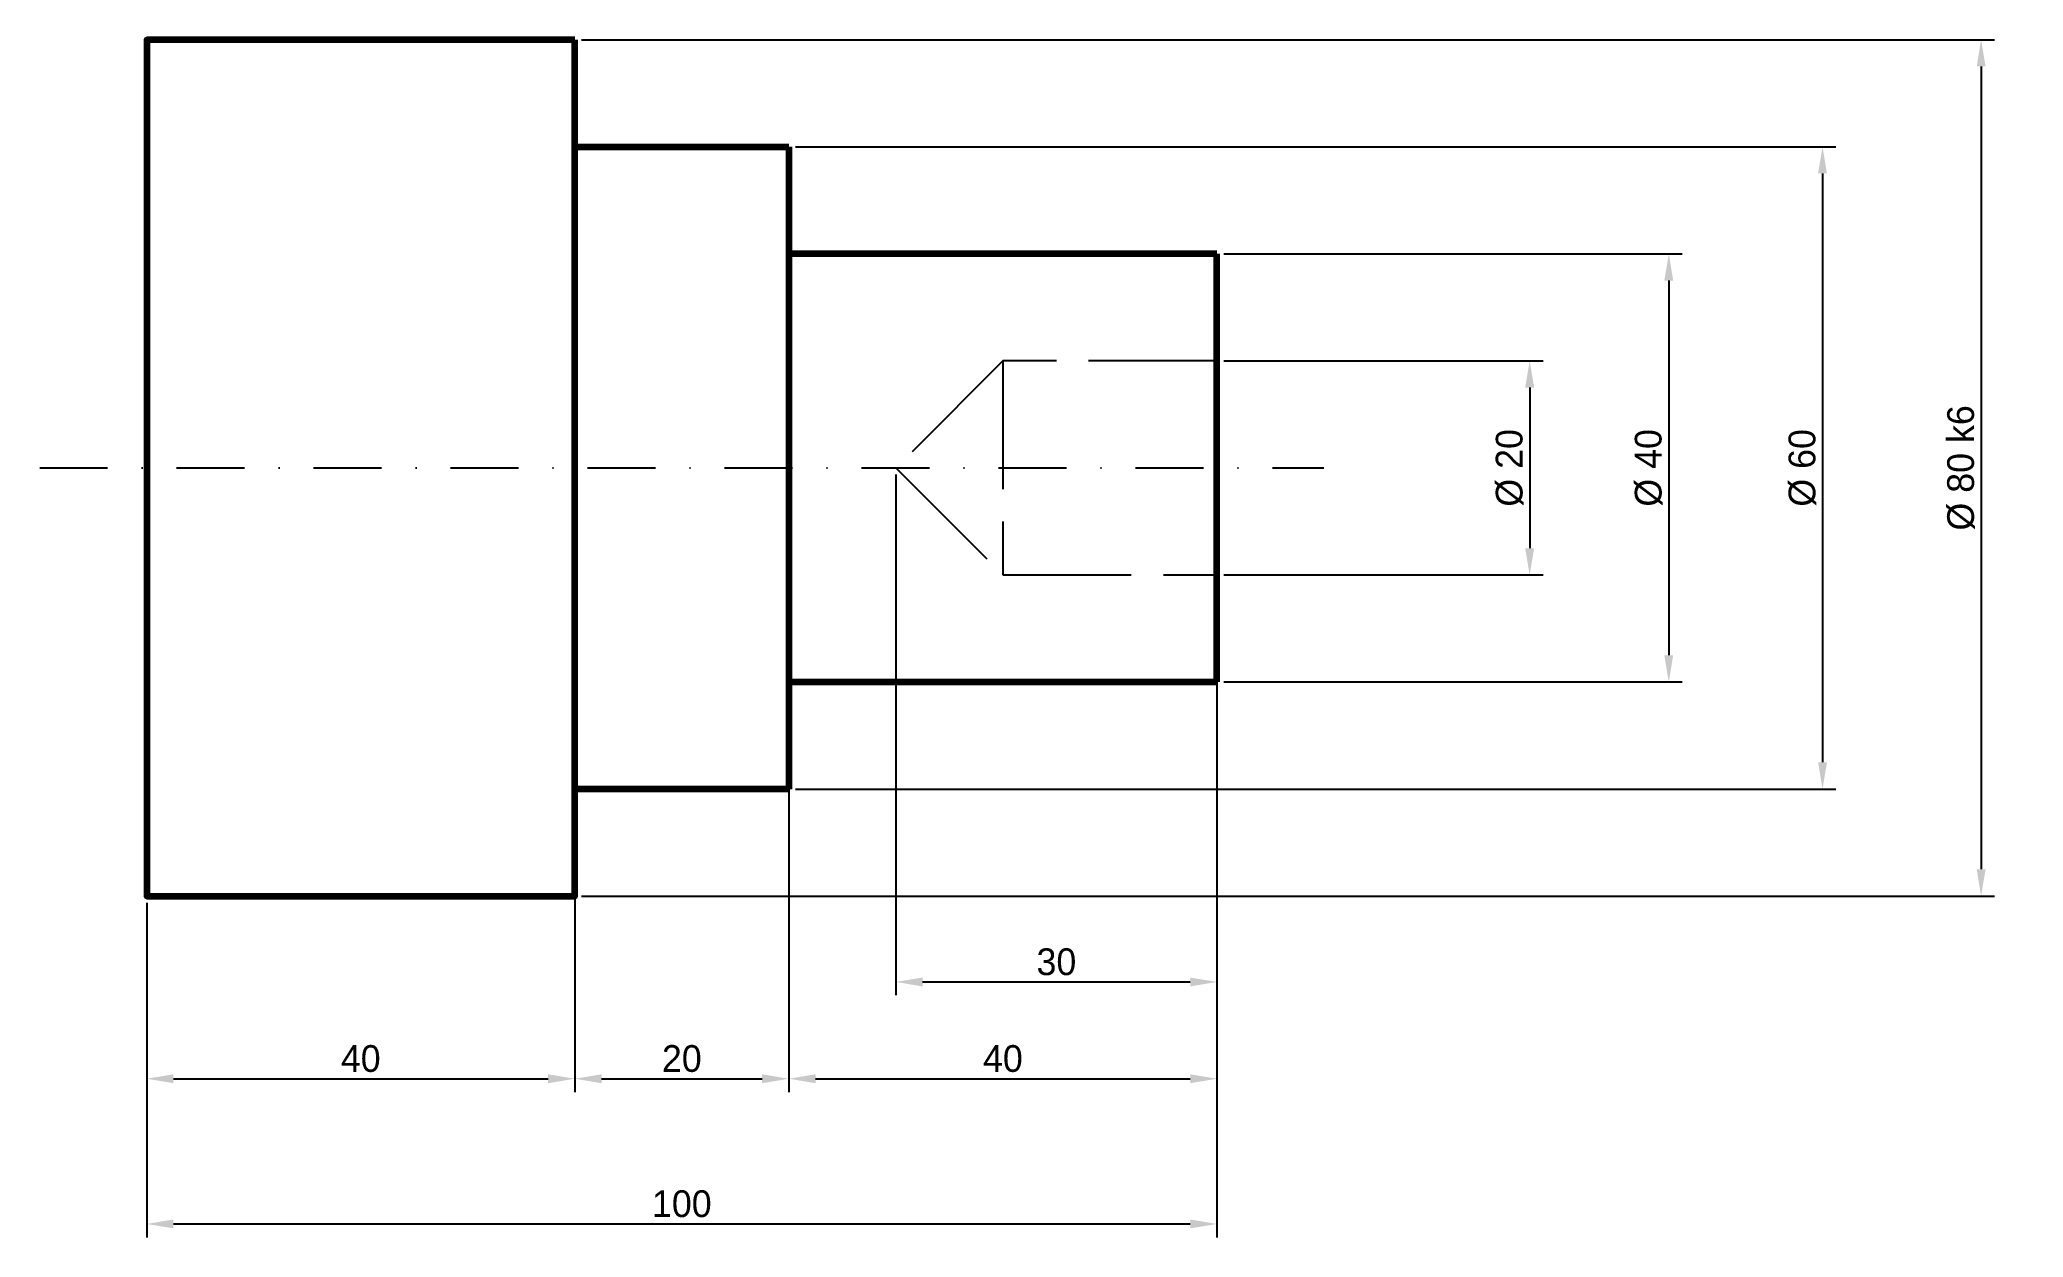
# Model space of a CAD drawing. Header units: millimetres. Extents: x 30 to 215, y 28 to 140.
import ezdxf

# ---------------------------------------------------------------- set-up
doc = ezdxf.new("R2010")
doc.units = ezdxf.units.MM
doc.linetypes.add('ACAD_ISO02W100', pattern=[15, 12, -3])
doc.linetypes.add('ČERCHOVANÁ2', pattern=[12.7, 6.35, -3.175, 0, -3.175])
doc.layers.add('1-Osy', color=10, linetype='ČERCHOVANÁ2')
doc.layers.add('3-Koty', color=50, linetype='Continuous')
doc.layers.add('2-Obrysy', color=170, linetype='Continuous', lineweight=100)
doc.dimstyles.new('ISO-25', dxfattribs={"dimtxt": 2.5, "dimasz": 2.5, "dimexe": 1.25, "dimexo": 0.625, "dimtad": 1, "dimtxsty": 'Standard', "dimcen": 2.5, "dimadec": 0, "dimazin": 0, "dimtfac": 1, "dimtmove": 0, "dimatfit": 3, "dimfxl": 1, "dimarcsym": 0})

# ---------------------------------------------------------------- blocks, each defined once
blk = doc.blocks.new('*D2')
at = {"layer": '3-Koty', "color": 0, "lineweight": -2, "transparency": 16777216}
for p, q in [((140.63, 110), (170.47, 110)), ((169.22, 107.5), (169.22, 92.5)), ((140.63, 90), (170.47, 90))]:
    blk.add_line(p, q, dxfattribs=at)
at = {"layer": '3-Koty', "color": 0, "transparency": 16777216}
for points in [[(168.8, 107.5), (169.64, 107.5), (169.22, 110)], [(168.8, 92.5), (169.64, 92.5), (169.22, 90)]]:
    blk.add_solid(points, dxfattribs=at)
at = {"layer": 'Defpoints', "color": 0, "transparency": 16777216}
for p in [(140, 110), (140, 90), (169.22, 90)]:
    blk.add_point(p, dxfattribs=at)
at = {"layer": '3-Koty', "color": 0, "transparency": 16777216, "insert": (167.35, 100), "char_height": 2.5, "attachment_point": 5, "rotation": 90}
blk.add_mtext('%%c 20', dxfattribs=at)
blk = doc.blocks.new('*D3')
at = {"layer": '3-Koty', "color": 0, "lineweight": -2, "transparency": 16777216}
for p, q in [((140.63, 120), (183.47, 120)), ((182.22, 117.5), (182.22, 82.5)), ((140.63, 80), (183.47, 80))]:
    blk.add_line(p, q, dxfattribs=at)
at = {"layer": '3-Koty', "color": 0, "transparency": 16777216}
for points in [[(181.8, 117.5), (182.63, 117.5), (182.22, 120)], [(181.8, 82.5), (182.63, 82.5), (182.22, 80)]]:
    blk.add_solid(points, dxfattribs=at)
at = {"layer": 'Defpoints', "color": 0, "transparency": 16777216}
for p in [(140, 120), (140, 80), (182.22, 80)]:
    blk.add_point(p, dxfattribs=at)
at = {"layer": '3-Koty', "color": 0, "transparency": 16777216, "insert": (180.34, 100), "char_height": 2.5, "attachment_point": 5, "rotation": 90}
blk.add_mtext('%%c 40', dxfattribs=at)
blk = doc.blocks.new('*D4')
at = {"layer": '3-Koty', "color": 0, "lineweight": -2, "transparency": 16777216}
for p, q in [((100.63, 130), (197.83, 130)), ((196.58, 127.5), (196.58, 72.5)), ((100.63, 70), (197.83, 70))]:
    blk.add_line(p, q, dxfattribs=at)
at = {"layer": '3-Koty', "color": 0, "transparency": 16777216}
for points in [[(196.17, 127.5), (197, 127.5), (196.58, 130)], [(196.17, 72.5), (197, 72.5), (196.58, 70)]]:
    blk.add_solid(points, dxfattribs=at)
at = {"layer": 'Defpoints', "color": 0, "transparency": 16777216}
for p in [(100, 130), (100, 70), (196.58, 70)]:
    blk.add_point(p, dxfattribs=at)
at = {"layer": '3-Koty', "color": 0, "transparency": 16777216, "insert": (194.71, 100), "char_height": 2.5, "attachment_point": 5, "rotation": 90}
blk.add_mtext('%%c 60', dxfattribs=at)
blk = doc.blocks.new('*D5')
at = {"layer": '3-Koty', "color": 0, "lineweight": -2, "transparency": 16777216}
for p, q in [((80.63, 140), (212.65, 140)), ((211.4, 137.5), (211.4, 62.5)), ((80.63, 60), (212.65, 60))]:
    blk.add_line(p, q, dxfattribs=at)
at = {"layer": '3-Koty', "color": 0, "transparency": 16777216}
for points in [[(210.99, 137.5), (211.82, 137.5), (211.4, 140)], [(210.99, 62.5), (211.82, 62.5), (211.4, 60)]]:
    blk.add_solid(points, dxfattribs=at)
at = {"layer": 'Defpoints', "color": 0, "transparency": 16777216}
for p in [(80, 140), (80, 60), (211.4, 60)]:
    blk.add_point(p, dxfattribs=at)
at = {"layer": '3-Koty', "color": 0, "transparency": 16777216, "insert": (209.53, 100), "char_height": 2.5, "attachment_point": 5, "rotation": 90}
blk.add_mtext('%%c 80 k6', dxfattribs=at)
blk = doc.blocks.new('*D6')
at = {"layer": '3-Koty', "color": 0, "lineweight": -2, "transparency": 16777216}
for p, q in [((40, 59.38), (40, 41.69)), ((80, 59.38), (80, 41.69)), ((42.5, 42.94), (77.5, 42.94))]:
    blk.add_line(p, q, dxfattribs=at)
at = {"layer": '3-Koty', "color": 0, "transparency": 16777216}
for points in [[(42.5, 43.35), (42.5, 42.52), (40, 42.94)], [(77.5, 43.35), (77.5, 42.52), (80, 42.94)]]:
    blk.add_solid(points, dxfattribs=at)
at = {"layer": 'Defpoints', "color": 0, "transparency": 16777216}
for p in [(40, 60), (80, 60), (80, 42.94)]:
    blk.add_point(p, dxfattribs=at)
at = {"layer": '3-Koty', "color": 0, "transparency": 16777216, "insert": (60, 44.81), "char_height": 2.5, "attachment_point": 5}
blk.add_mtext('40', dxfattribs=at)
blk = doc.blocks.new('*D7')
at = {"layer": '3-Koty', "color": 0, "lineweight": -2, "transparency": 16777216}
for p, q in [((80, 69.38), (80, 41.69)), ((100, 69.38), (100, 41.69)), ((82.5, 42.94), (97.5, 42.94))]:
    blk.add_line(p, q, dxfattribs=at)
at = {"layer": '3-Koty', "color": 0, "transparency": 16777216}
for points in [[(82.5, 43.35), (82.5, 42.52), (80, 42.94)], [(97.5, 43.35), (97.5, 42.52), (100, 42.94)]]:
    blk.add_solid(points, dxfattribs=at)
at = {"layer": 'Defpoints', "color": 0, "transparency": 16777216}
for p in [(80, 70), (100, 70), (100, 42.94)]:
    blk.add_point(p, dxfattribs=at)
at = {"layer": '3-Koty', "color": 0, "transparency": 16777216, "insert": (90, 44.81), "char_height": 2.5, "attachment_point": 5}
blk.add_mtext('20', dxfattribs=at)
blk = doc.blocks.new('*D8')
at = {"layer": '3-Koty', "color": 0, "lineweight": -2, "transparency": 16777216}
for p, q in [((100, 79.38), (100, 41.69)), ((140, 79.38), (140, 41.69)), ((102.5, 42.94), (137.5, 42.94))]:
    blk.add_line(p, q, dxfattribs=at)
at = {"layer": '3-Koty', "color": 0, "transparency": 16777216}
for points in [[(102.5, 43.35), (102.5, 42.52), (100, 42.94)], [(137.5, 43.35), (137.5, 42.52), (140, 42.94)]]:
    blk.add_solid(points, dxfattribs=at)
at = {"layer": 'Defpoints', "color": 0, "transparency": 16777216}
for p in [(100, 80), (140, 80), (140, 42.94)]:
    blk.add_point(p, dxfattribs=at)
at = {"layer": '3-Koty', "color": 0, "transparency": 16777216, "insert": (120, 44.81), "char_height": 2.5, "attachment_point": 5}
blk.add_mtext('40', dxfattribs=at)
blk = doc.blocks.new('*D9')
at = {"layer": '3-Koty', "color": 0, "lineweight": -2, "transparency": 16777216}
for p, q in [((110, 99.38), (110, 50.73)), ((140, 99.38), (140, 50.73)), ((112.5, 51.98), (137.5, 51.98))]:
    blk.add_line(p, q, dxfattribs=at)
at = {"layer": '3-Koty', "color": 0, "transparency": 16777216}
for points in [[(112.5, 52.39), (112.5, 51.56), (110, 51.98)], [(137.5, 52.39), (137.5, 51.56), (140, 51.98)]]:
    blk.add_solid(points, dxfattribs=at)
at = {"layer": 'Defpoints', "color": 0, "transparency": 16777216}
for p in [(110, 100), (140, 100), (140, 51.98)]:
    blk.add_point(p, dxfattribs=at)
at = {"layer": '3-Koty', "color": 0, "transparency": 16777216, "insert": (125, 53.85), "char_height": 2.5, "attachment_point": 5}
blk.add_mtext('30', dxfattribs=at)
blk = doc.blocks.new('*D10')
at = {"layer": '3-Koty', "color": 0, "lineweight": -2, "transparency": 16777216}
for p, q in [((40, 59.38), (40, 28.12)), ((140, 59.38), (140, 28.12)), ((42.5, 29.37), (137.5, 29.37))]:
    blk.add_line(p, q, dxfattribs=at)
at = {"layer": '3-Koty', "color": 0, "transparency": 16777216}
for points in [[(42.5, 29.79), (42.5, 28.96), (40, 29.37)], [(137.5, 29.79), (137.5, 28.96), (140, 29.37)]]:
    blk.add_solid(points, dxfattribs=at)
at = {"layer": 'Defpoints', "color": 0, "transparency": 16777216}
for p in [(40, 60), (140, 60), (140, 29.37)]:
    blk.add_point(p, dxfattribs=at)
at = {"layer": '3-Koty', "color": 0, "transparency": 16777216, "insert": (90, 31.25), "char_height": 2.5, "attachment_point": 5}
blk.add_mtext('100', dxfattribs=at)

msp = doc.modelspace()

# ---------------------------------------------------------------- linework, layer by layer
at = {"layer": '1-Osy'}
msp.add_line((30, 100), (150, 100), dxfattribs=at)
at = {"layer": '2-Obrysy'}
for p, q in [((80, 130), (100, 130)), ((100, 130), (100, 70)), ((140, 120), (100, 120)), ((140, 80), (140, 120)), ((100, 80), (140, 80)), ((100, 70), (80, 70))]:
    msp.add_line(p, q, dxfattribs=at)
at = {"layer": '2-Obrysy', "linetype": 'ACAD_ISO02W100', "lineweight": -2}
for p, q in [((120, 110), (110, 100)), ((140, 110), (120, 110)), ((120, 110), (120, 90)), ((110, 100), (120, 90)), ((120, 90), (140, 90))]:
    msp.add_line(p, q, dxfattribs=at)
at = {"layer": '2-Obrysy'}
msp.add_lwpolyline([(80, 140), (40, 140), (40, 60), (80, 60)], close=True, dxfattribs=at)

# ---------------------------------------------------------------- dimensions: what is measured, and where the dimension line sits
at = {"layer": '3-Koty'}
for base, p1, p2, text, picture, middle in [((211.404, 60), (80, 140), (80, 60), '%%c 80 k6', '*D5', (209.529, 100)), ((196.583, 70), (100, 130), (100, 70), '%%c 60', '*D4', (194.708, 100)), ((182.218, 80), (140, 120), (140, 80), '%%c 40', '*D3', (180.343, 100)), ((169.221, 90), (140, 110), (140, 90), '%%c 20', '*D2', (167.346, 100))]:
    dim = msp.add_linear_dim(base=base, p1=p1, p2=p2, angle=90, text=text, dimstyle='ISO-25', dxfattribs=at)
    dim.commit()
    dim.dimension.update_dxf_attribs({"geometry": picture, "text_midpoint": middle})
for base, p1, p2, picture, middle in [((140, 51.978), (110, 100), (140, 100), '*D9', (125, 53.853)), ((140, 42.936), (100, 80), (140, 80), '*D8', (120, 44.811)), ((100, 42.936), (80, 70), (100, 70), '*D7', (90, 44.811)), ((80, 42.936), (40, 60), (80, 60), '*D6', (60, 44.811)), ((140, 29.374), (40, 60), (140, 60), '*D10', (90, 31.249))]:
    dim = msp.add_linear_dim(base=base, p1=p1, p2=p2, dimstyle='ISO-25', dxfattribs=at)
    dim.commit()
    dim.dimension.update_dxf_attribs({"geometry": picture, "text_midpoint": middle})

doc.saveas('drawing.dxf')
